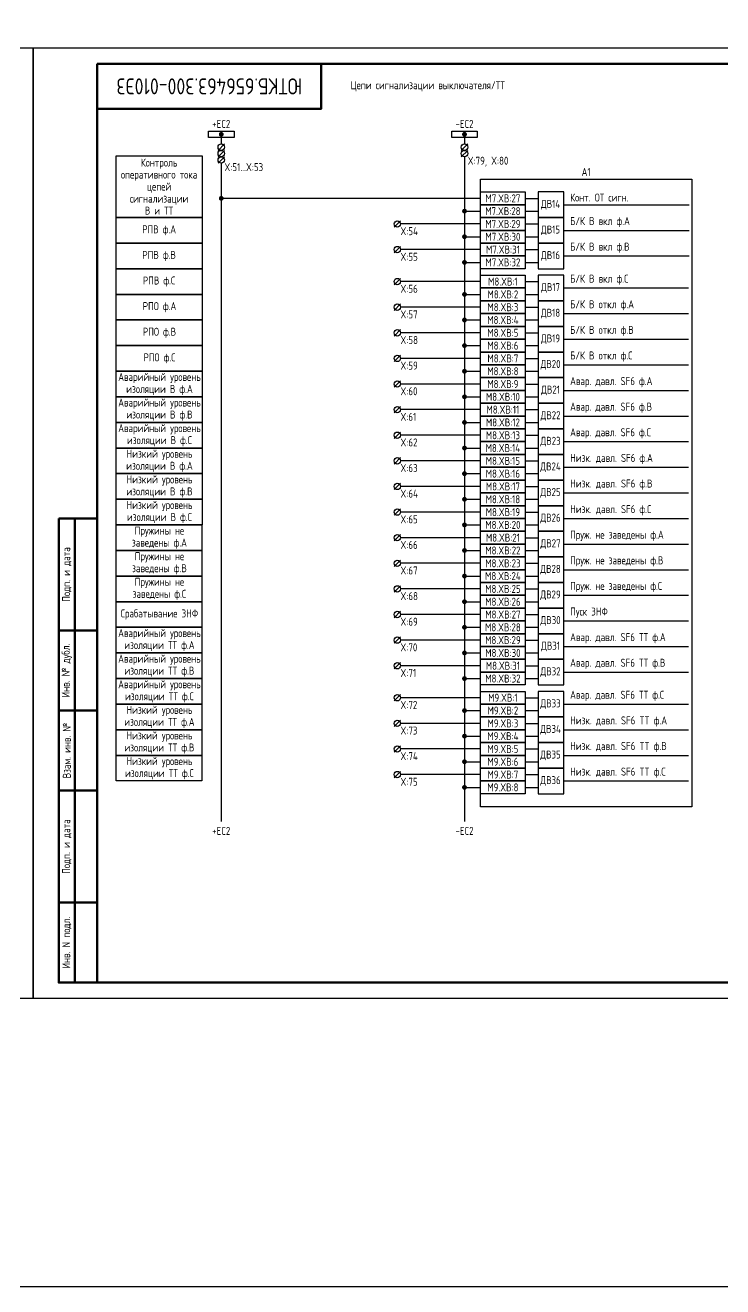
# Model space of a CAD drawing. Header units: millimetres. Extents: x -774 to 4101, y -90 to 618.
# Drawn here: x 837.5 to 1055.4, y -90 to 304.1 of the extents above; entities that cross this region are included whole.
import ezdxf

# ---------------------------------------------------------------- set-up
doc = ezdxf.new("R2010")
doc.units = ezdxf.units.MM
doc.styles.add('Gost_type_A', font='GOST_A.TTF')

# ---------------------------------------------------------------- blocks, each defined once
blk = doc.blocks.new('Формат_А3')
blk.add_lwpolyline([(-420, 297), (0, 297), (0, 0), (-420, 0)], close=True)
at = {"lineweight": 50}
blk.add_lwpolyline([(-400, 292), (-5, 292), (-5, 5), (-400, 5)], close=True, dxfattribs=at)
blk = doc.blocks.new('Штамп угловой верхний')
at = {"lineweight": 50}
blk.add_lwpolyline([(0, 0), (70, 0), (70, -14), (0, -14)], close=True, dxfattribs=at)
blk = doc.blocks.new('Штамп левый нижний')
at = {"lineweight": 50}
for points in [[(-12, 145), (-7, 145), (-7, 110), (-12, 110)], [(-7, 145), (0, 145), (0, 110), (-7, 110)], [(-12, 110), (-7, 110), (-7, 85), (-12, 85)], [(-7, 110), (0, 110), (0, 85), (-7, 85)], [(-12, 85), (-7, 85), (-7, 60), (-12, 60)], [(-7, 85), (0, 85), (0, 60), (-7, 60)], [(-12, 60), (-7, 60), (-7, 25), (-12, 25)], [(-7, 60), (0, 60), (0, 25), (-7, 25)], [(-12, 25), (-7, 25), (-7, 0), (-12, 0)], [(-7, 25), (0, 25), (0, 0), (-7, 0)]]:
    blk.add_lwpolyline(points, close=True, dxfattribs=at)
at = {"char_height": 2.5, "attachment_point": 5, "rotation": 90, "style": 'Gost_type_A'}
for s, insert, width in [('Подп. и дата', (-9.5, 127.5), 35), ('Инв. № дубл.', (-9.5, 97.5), 25), ('Взам. инв. №', (-9.5, 72.5), 25), ('Подп. и дата', (-9.5, 42.5), 35), ('Инв. N подл.', (-9.5, 12.5), 25)]:
    blk.add_mtext(s, dxfattribs=dict(at, insert=insert, width=width))
blk = doc.blocks.new('POINT')
at = {"const_width": 0.75}
blk.add_lwpolyline([(-0.375, 0, 1), (0.375, 0, 1)], format="xyb", close=True, dxfattribs=at)
blk = doc.blocks.new('Шинка')
blk.add_lwpolyline([(-4, 1), (4, 1), (4, -1), (-4, -1)], close=True)
blk.add_blockref('POINT', (0, 0))

msp = doc.modelspace()

# ---------------------------------------------------------------- linework, layer by layer
for p, q in [((898.75, 270), (898.75, 267)), ((974.75, 270), (974.75, 267)), ((899.75, 267), (897.75, 265)), ((899.75, 265), (897.75, 263)), ((975.75, 267), (973.75, 265)), ((975.75, 265), (973.75, 263)), ((899.75, 263), (897.75, 261)), ((898.75, 261), (898.75, 55.33)), ((974.75, 263), (974.75, 55.33)), ((979.75, 250), (898.75, 250)), ((993.75, 250), (997.75, 250)), ((974.75, 246), (979.75, 246)), ((993.75, 246), (997.75, 246)), ((1005.99, 248), (1044.99, 248)), ((954.75, 243), (952.75, 241)), ((979.75, 242), (954.76, 242)), ((993.75, 242), (997.75, 242)), ((974.75, 238), (979.75, 238)), ((993.75, 238), (997.75, 238)), ((1005.99, 240), (1044.99, 240)), ((954.75, 235), (952.75, 233)), ((979.75, 234), (954.76, 234)), ((993.75, 234), (997.75, 234)), ((974.75, 230), (979.75, 230)), ((993.75, 230), (997.75, 230)), ((1005.99, 232), (1044.99, 232)), ((954.75, 225), (952.75, 223)), ((979.75, 224), (954.76, 224)), ((993.75, 224), (997.75, 224)), ((1005.75, 222), (1044.75, 222)), ((954.75, 217), (952.75, 215)), ((974.75, 220), (979.75, 220)), ((993.75, 220), (997.75, 220)), ((979.75, 216), (954.76, 216)), ((993.75, 216), (997.75, 216)), ((1005.75, 214), (1044.75, 214)), ((954.75, 209), (952.75, 207)), ((974.75, 212), (979.75, 212)), ((993.75, 212), (997.75, 212)), ((979.75, 208), (954.76, 208)), ((993.75, 208), (997.75, 208)), ((1005.75, 206), (1044.75, 206)), ((954.75, 201), (952.75, 199)), ((974.75, 204), (979.75, 204)), ((993.75, 204), (997.75, 204)), ((979.75, 200), (954.76, 200)), ((993.75, 200), (997.75, 200)), ((1005.75, 198), (1044.75, 198)), ((974.75, 196), (979.75, 196)), ((993.75, 196), (997.75, 196)), ((954.75, 193), (952.75, 191)), ((979.75, 192), (954.76, 192)), ((993.75, 192), (997.75, 192)), ((1005.75, 190), (1044.75, 190)), ((974.75, 188), (979.75, 188)), ((993.75, 188), (997.75, 188)), ((954.75, 185), (952.75, 183)), ((979.75, 184), (954.76, 184)), ((993.75, 184), (997.75, 184)), ((1005.75, 182), (1044.75, 182)), ((974.75, 180), (979.75, 180)), ((993.75, 180), (997.75, 180)), ((954.75, 177), (952.75, 175)), ((979.75, 176), (954.76, 176)), ((993.75, 176), (997.75, 176)), ((1005.75, 174), (1044.75, 174)), ((974.75, 172), (979.75, 172)), ((993.75, 172), (997.75, 172)), ((954.75, 169), (952.75, 167)), ((979.75, 168), (954.76, 168)), ((993.75, 168), (997.75, 168)), ((1005.75, 166), (1044.75, 166)), ((974.75, 164), (979.75, 164)), ((993.75, 164), (997.75, 164)), ((954.75, 161), (952.75, 159)), ((979.75, 160), (954.76, 160)), ((993.75, 160), (997.75, 160)), ((1005.75, 158), (1044.75, 158)), ((974.75, 156), (979.75, 156)), ((993.75, 156), (997.75, 156)), ((954.75, 153), (952.75, 151)), ((979.75, 152), (954.76, 152)), ((993.75, 152), (997.75, 152)), ((1005.75, 150), (1044.75, 150)), ((974.75, 148), (979.75, 148)), ((993.75, 148), (997.75, 148)), ((954.75, 145), (952.75, 143)), ((979.75, 144), (954.76, 144)), ((993.75, 144), (997.75, 144)), ((1005.75, 142), (1044.75, 142)), ((974.75, 140), (979.75, 140)), ((993.75, 140), (997.75, 140)), ((954.75, 137), (952.75, 135)), ((979.75, 136), (954.76, 136)), ((993.75, 136), (997.75, 136)), ((1005.75, 134), (1044.75, 134)), ((974.75, 132), (979.75, 132)), ((993.75, 132), (997.75, 132)), ((954.75, 129), (952.75, 127)), ((979.75, 128), (954.76, 128)), ((993.75, 128), (997.75, 128)), ((974.75, 124), (979.75, 124)), ((993.75, 124), (997.75, 124)), ((1005.75, 126), (1044.75, 126)), ((954.75, 121), (952.75, 119)), ((979.75, 120), (954.76, 120)), ((993.75, 120), (997.75, 120)), ((974.75, 116), (979.75, 116)), ((993.75, 116), (997.75, 116)), ((1005.75, 118), (1044.75, 118)), ((954.75, 113), (952.75, 111)), ((979.75, 112), (954.76, 112)), ((993.75, 112), (997.75, 112)), ((974.75, 108), (979.75, 108)), ((993.75, 108), (997.75, 108)), ((1005.75, 110), (1044.75, 110)), ((954.75, 105), (952.75, 103)), ((979.75, 104), (954.76, 104)), ((993.75, 104), (997.75, 104)), ((974.75, 100), (979.75, 100)), ((993.75, 100), (997.75, 100)), ((1005.75, 102), (1044.75, 102)), ((954.75, 95), (952.75, 93)), ((979.75, 94), (954.76, 94)), ((993.75, 94), (997.75, 94)), ((1005.75, 92), (1044.75, 92)), ((954.75, 87), (952.75, 85)), ((974.75, 90), (979.75, 90)), ((993.75, 90), (997.75, 90)), ((979.75, 86), (954.76, 86)), ((993.75, 86), (997.75, 86)), ((1005.75, 84), (1044.75, 84)), ((954.75, 79), (952.75, 77)), ((974.75, 82), (979.75, 82)), ((993.75, 82), (997.75, 82)), ((979.75, 78), (954.76, 78)), ((993.75, 78), (997.75, 78)), ((1005.75, 76), (1044.75, 76)), ((954.75, 71), (952.75, 69)), ((974.75, 74), (979.75, 74)), ((993.75, 74), (997.75, 74)), ((979.75, 70), (954.76, 70)), ((993.75, 70), (997.75, 70)), ((1005.75, 68), (1044.75, 68)), ((974.75, 66), (979.75, 66)), ((993.75, 66), (997.75, 66))]:
    msp.add_line(p, q)
at = {"color": 3}
msp.add_lwpolyline([(-774, 618), (4101, 618), (4101, -90), (-774, -90)], close=True, dxfattribs=at)
for points in [[(892.75, 244), (865.89, 244), (865.89, 263.31), (892.75, 263.31)], [(979.75, 256), (1045.75, 256), (1045.75, 59.94), (979.75, 59.94)], [(979.75, 252), (993.75, 252), (993.75, 248), (979.75, 248)], [(979.75, 248), (993.75, 248), (993.75, 244), (979.75, 244)], [(892.75, 236), (865.89, 236), (865.89, 244), (892.75, 244)], [(979.75, 244), (993.75, 244), (993.75, 240), (979.75, 240)], [(979.75, 240), (993.75, 240), (993.75, 236), (979.75, 236)], [(892.75, 228), (865.89, 228), (865.89, 236), (892.75, 236)], [(979.75, 236), (993.75, 236), (993.75, 232), (979.75, 232)], [(979.75, 232), (993.75, 232), (993.75, 228), (979.75, 228)], [(892.75, 220), (865.89, 220), (865.89, 228), (892.75, 228)], [(979.75, 226), (993.75, 226), (993.75, 222), (979.75, 222)], [(979.75, 222), (993.75, 222), (993.75, 218), (979.75, 218)], [(892.75, 212), (865.89, 212), (865.89, 220), (892.75, 220)], [(979.75, 218), (993.75, 218), (993.75, 214), (979.75, 214)], [(979.75, 214), (993.75, 214), (993.75, 210), (979.75, 210)], [(892.75, 204), (865.89, 204), (865.89, 212), (892.75, 212)], [(979.75, 210), (993.75, 210), (993.75, 206), (979.75, 206)], [(979.75, 206), (993.75, 206), (993.75, 202), (979.75, 202)], [(892.75, 196), (865.89, 196), (865.89, 204), (892.75, 204)], [(979.75, 202), (993.75, 202), (993.75, 198), (979.75, 198)], [(979.75, 198), (993.75, 198), (993.75, 194), (979.75, 194)], [(892.75, 188), (865.89, 188), (865.89, 196), (892.75, 196)], [(979.75, 194), (993.75, 194), (993.75, 190), (979.75, 190)], [(979.75, 190), (993.75, 190), (993.75, 186), (979.75, 186)], [(892.75, 180), (865.89, 180), (865.89, 188), (892.75, 188)], [(979.75, 186), (993.75, 186), (993.75, 182), (979.75, 182)], [(979.75, 182), (993.75, 182), (993.75, 178), (979.75, 178)], [(892.75, 172), (865.89, 172), (865.89, 180), (892.75, 180)], [(979.75, 178), (993.75, 178), (993.75, 174), (979.75, 174)], [(979.75, 174), (993.75, 174), (993.75, 170), (979.75, 170)], [(892.75, 164), (865.89, 164), (865.89, 172), (892.75, 172)], [(979.75, 170), (993.75, 170), (993.75, 166), (979.75, 166)], [(979.75, 166), (993.75, 166), (993.75, 162), (979.75, 162)], [(892.75, 156), (865.89, 156), (865.89, 164), (892.75, 164)], [(979.75, 162), (993.75, 162), (993.75, 158), (979.75, 158)], [(979.75, 158), (993.75, 158), (993.75, 154), (979.75, 154)], [(892.75, 148), (865.89, 148), (865.89, 156), (892.75, 156)], [(979.75, 154), (993.75, 154), (993.75, 150), (979.75, 150)], [(979.75, 150), (993.75, 150), (993.75, 146), (979.75, 146)], [(892.73, 140), (865.88, 140), (865.88, 148), (892.73, 148)], [(979.75, 146), (993.75, 146), (993.75, 142), (979.75, 142)], [(979.75, 142), (993.75, 142), (993.75, 138), (979.75, 138)], [(892.73, 132), (865.88, 132), (865.88, 140), (892.73, 140)], [(979.75, 138), (993.75, 138), (993.75, 134), (979.75, 134)], [(979.75, 134), (993.75, 134), (993.75, 130), (979.75, 130)], [(892.73, 124), (865.88, 124), (865.88, 132), (892.73, 132)], [(979.75, 130), (993.75, 130), (993.75, 126), (979.75, 126)], [(892.73, 116), (865.88, 116), (865.88, 124), (892.73, 124)], [(979.75, 126), (993.75, 126), (993.75, 122), (979.75, 122)], [(979.75, 122), (993.75, 122), (993.75, 118), (979.75, 118)], [(892.73, 108), (865.88, 108), (865.88, 116), (892.73, 116)], [(979.75, 118), (993.75, 118), (993.75, 114), (979.75, 114)], [(979.75, 114), (993.75, 114), (993.75, 110), (979.75, 110)], [(892.73, 100), (865.88, 100), (865.88, 108), (892.73, 108)], [(979.75, 110), (993.75, 110), (993.75, 106), (979.75, 106)], [(979.75, 106), (993.75, 106), (993.75, 102), (979.75, 102)], [(892.73, 92), (865.88, 92), (865.88, 100), (892.73, 100)], [(979.75, 102), (993.75, 102), (993.75, 98), (979.75, 98)], [(979.75, 96), (993.75, 96), (993.75, 92), (979.75, 92)], [(892.73, 84), (865.88, 84), (865.88, 92), (892.73, 92)], [(979.75, 92), (993.75, 92), (993.75, 88), (979.75, 88)], [(979.75, 88), (993.75, 88), (993.75, 84), (979.75, 84)], [(892.73, 76), (865.88, 76), (865.88, 84), (892.73, 84)], [(979.75, 84), (993.75, 84), (993.75, 80), (979.75, 80)], [(979.75, 80), (993.75, 80), (993.75, 76), (979.75, 76)], [(892.73, 68), (865.88, 68), (865.88, 76), (892.73, 76)], [(979.75, 76), (993.75, 76), (993.75, 72), (979.75, 72)], [(979.75, 72), (993.75, 72), (993.75, 68), (979.75, 68)], [(979.75, 68), (993.75, 68), (993.75, 64), (979.75, 64)]]:
    msp.add_lwpolyline(points, close=True)
at = {"ltscale": 4}
for points in [[(997.75, 244), (1005.75, 244), (1005.75, 252), (997.75, 252)], [(997.75, 236), (1005.75, 236), (1005.75, 244), (997.75, 244)], [(997.75, 228), (1005.75, 228), (1005.75, 236), (997.75, 236)], [(997.75, 218), (1005.75, 218), (1005.75, 226), (997.75, 226)], [(997.75, 210), (1005.75, 210), (1005.75, 218), (997.75, 218)], [(997.75, 202), (1005.75, 202), (1005.75, 210), (997.75, 210)], [(997.75, 194), (1005.75, 194), (1005.75, 202), (997.75, 202)], [(997.75, 186), (1005.75, 186), (1005.75, 194), (997.75, 194)], [(997.75, 178), (1005.75, 178), (1005.75, 186), (997.75, 186)], [(997.75, 170), (1005.75, 170), (1005.75, 178), (997.75, 178)], [(997.75, 162), (1005.75, 162), (1005.75, 170), (997.75, 170)], [(997.75, 154), (1005.75, 154), (1005.75, 162), (997.75, 162)], [(997.75, 146), (1005.75, 146), (1005.75, 154), (997.75, 154)], [(997.75, 138), (1005.75, 138), (1005.75, 146), (997.75, 146)], [(997.75, 130), (1005.75, 130), (1005.75, 138), (997.75, 138)], [(997.75, 122), (1005.75, 122), (1005.75, 130), (997.75, 130)], [(997.75, 114), (1005.75, 114), (1005.75, 122), (997.75, 122)], [(997.75, 106), (1005.75, 106), (1005.75, 114), (997.75, 114)], [(997.75, 98), (1005.75, 98), (1005.75, 106), (997.75, 106)], [(997.75, 88), (1005.75, 88), (1005.75, 96), (997.75, 96)], [(997.75, 80), (1005.75, 80), (1005.75, 88), (997.75, 88)], [(997.75, 72), (1005.75, 72), (1005.75, 80), (997.75, 80)], [(997.75, 64), (1005.75, 64), (1005.75, 72), (997.75, 72)]]:
    msp.add_lwpolyline(points, close=True, dxfattribs=at)
for centre in [(898.75, 266), (898.75, 264), (974.75, 266), (974.75, 264), (898.75, 262), (953.75, 242), (953.75, 234), (953.75, 224), (953.75, 216), (953.75, 208), (953.75, 200), (953.75, 192), (953.75, 184), (953.75, 176), (953.75, 168), (953.75, 160), (953.75, 152), (953.75, 144), (953.75, 136), (953.75, 128), (953.75, 120), (953.75, 112), (953.75, 104), (953.75, 94), (953.75, 86), (953.75, 78), (953.75, 70)]:
    msp.add_circle(centre, 1)

# ---------------------------------------------------------------- block references
for name, p in [('Формат_А3', (840, 0)), ('Формат_А3', (1260, 0)), ('Штамп угловой верхний', (860, 292)), ('Шинка', (898.75, 270)), ('Шинка', (974.75, 270)), ('POINT', (898.75, 250)), ('POINT', (974.75, 246)), ('POINT', (974.75, 238)), ('POINT', (974.75, 230)), ('POINT', (974.75, 220)), ('POINT', (974.75, 212)), ('POINT', (974.75, 204)), ('POINT', (974.75, 196)), ('POINT', (974.75, 188)), ('POINT', (974.75, 180)), ('POINT', (974.75, 172)), ('POINT', (974.75, 164)), ('POINT', (974.75, 156)), ('Штамп левый нижний', (860, 5)), ('POINT', (974.75, 148)), ('POINT', (974.75, 140)), ('POINT', (974.75, 132)), ('POINT', (974.75, 124)), ('POINT', (974.75, 116)), ('POINT', (974.75, 108)), ('POINT', (974.75, 100)), ('POINT', (974.75, 90)), ('POINT', (974.75, 82)), ('POINT', (974.75, 74)), ('POINT', (974.75, 66))]:
    msp.add_blockref(name, p)

# ---------------------------------------------------------------- texts
at = {"insert": (895, 285), "char_height": 5, "width": 70, "attachment_point": 5, "rotation": 180, "style": 'Gost_type_A'}
msp.add_mtext('ЮТКБ.656463.300-010Э3', dxfattribs=at)
at = {"char_height": 2.5, "line_spacing_factor": 0.9, "style": 'Gost_type_A'}
for s, insert, width, attachment_point in [('Цепи сигнализации выключателя/ТТ', (963.25, 285), 187, 5), ('Контроль оперативного тока цепей сигнализации \\PВ и ТТ', (879.32, 253.67), 26.8592, 5), ('X:51...X:53', (899.75, 261), 16, 1), ('X:79, X:80', (975.75, 263), 16, 1), ('A1', (1012.75, 257), 66, 8), ('РПВ ф.А', (879.33, 240), 26.8417, 5), ('X:54', (954.75, 241), 8, 1), ('РПВ ф.В', (879.32, 232), 26.8592, 5), ('X:55', (954.75, 233), 8, 1), ('РПВ ф.С', (879.32, 224), 26.8592, 5), ('X:56', (954.75, 223), 8, 1), ('РПО ф.А', (879.46, 216), 27.0898, 5), ('X:57', (954.75, 215), 8, 1), ('РПО ф.В', (879.45, 208), 27.1073, 5), ('X:58', (954.75, 207), 8, 1), ('РПО ф.С', (879.46, 200), 27.0898, 5), ('X:59', (954.75, 199), 8, 1), ('Аварийный уровень изоляции В ф.А', (879.45, 192), 27.1073, 5), ('X:60', (954.75, 191), 8, 1), ('Аварийный уровень изоляции В ф.B', (879.45, 184), 27.1073, 5), ('X:61', (954.75, 183), 8, 1), ('Аварийный уровень изоляции В ф.С', (879.45, 176), 27.1073, 5), ('X:62', (954.75, 175), 8, 1), ('Низкий уровень изоляции В ф.А', (879.45, 168), 27.1073, 5), ('X:63', (954.75, 167), 8, 1), ('Низкий уровень изоляции В ф.B', (879.45, 160), 27.1073, 5), ('X:64', (954.75, 159), 8, 1), ('Низкий уровень изоляции В ф.С', (879.45, 152), 27.1073, 5), ('X:65', (954.75, 151), 8, 1), ('Пружины не \\Pзаведены ф.А', (879.43, 144), 27.1073, 5), ('X:66', (954.75, 143), 8, 1), ('Пружины не \\Pзаведены ф.В', (879.43, 136), 27.1073, 5), ('X:67', (954.75, 135), 8, 1), ('Пружины не \\Pзаведены ф.С', (879.43, 128), 27.1073, 5), ('X:68', (954.75, 127), 8, 1), ('Срабатывание ЗНФ ', (879.43, 120), 27.1073, 5), ('X:69', (954.75, 119), 8, 1), ('Аварийный уровень изоляции ТТ ф.А', (879.43, 112), 27.1073, 5), ('X:70', (954.75, 111), 8, 1), ('Аварийный уровень изоляции ТТ ф.B', (879.43, 104), 27.1073, 5), ('X:71', (954.75, 103), 8, 1), ('Аварийный уровень изоляции ТТ ф.С', (879.43, 96), 27.1073, 5), ('Низкий уровень изоляции ТТ ф.А', (879.43, 88), 27.1073, 5), ('X:72', (954.75, 93), 8, 1), ('Низкий уровень изоляции ТТ ф.B', (879.43, 80), 27.1073, 5), ('X:73', (954.75, 85), 8, 1), ('Низкий уровень изоляции ТТ ф.С', (879.43, 72), 27.1073, 5), ('X:74', (954.75, 77), 8, 1), ('X:75', (954.75, 69), 8, 1)]:
    msp.add_mtext(s, dxfattribs=dict(at, insert=insert, width=width, attachment_point=attachment_point))
at = {"char_height": 2.5, "style": 'Gost_type_A'}
for s, insert, width, attachment_point in [('+EC2', (898.75, 272), 10, 8), ('-EC2', (974.75, 272), 10, 8), ('M7.XВ:27', (986.75, 250), 14, 5), ('ДВ14', (1001.63, 248), 8.227, 5), ('Конт. ОТ сигн.', (1007.75, 249), 44.8565, 7), ('M7.XВ:28', (986.75, 246), 14, 5), ('M7.XВ:29', (986.75, 242), 14, 5), ('ДВ15', (1001.63, 240), 7.7588, 5), ('Б/К В вкл ф.А', (1007.75, 241), 27.8465, 7), ('M7.XВ:30', (986.75, 238), 14, 5), ('M7.XВ:31', (986.75, 234), 14, 5), ('ДВ16', (1001.63, 232), 7.7588, 5), ('Б/К В вкл ф.В', (1007.75, 233), 27.8465, 7), ('M7.XВ:32', (986.75, 230), 14, 5), ('M8.XВ:1', (986.75, 224), 14, 5), ('Б/К В вкл ф.С', (1007.75, 223), 27.8465, 7), ('M8.XВ:2', (986.75, 220), 14, 5), ('ДВ17', (1001.63, 222), 7.7588, 5), ('M8.XВ:3', (986.75, 216), 14, 5), ('Б/К В откл ф.А', (1007.75, 215), 44.8565, 7), ('M8.XВ:4', (986.75, 212), 14, 5), ('ДВ18', (1001.63, 214), 7.7588, 5), ('M8.XВ:5', (986.75, 208), 14, 5), ('Б/К В откл ф.В', (1007.75, 207), 27.8465, 7), ('M8.XВ:6', (986.75, 204), 14, 5), ('ДВ19', (1001.63, 206), 7.7588, 5), ('M8.XВ:7', (986.75, 200), 14, 5), ('Б/К В откл ф.С', (1007.75, 199), 27.8465, 7), ('M8.XВ:8', (986.75, 196), 14, 5), ('ДВ20', (1001.63, 198), 7.7588, 5), ('M8.XВ:9', (986.75, 192), 14, 5), ('Авар. давл. SF6 ф.А', (1007.75, 191), 27.8465, 7), ('M8.XВ:10', (986.75, 188), 14, 5), ('ДВ21', (1001.63, 190), 7.7588, 5), ('M8.XВ:11', (986.75, 184), 14, 5), ('Авар. давл. SF6 ф.В', (1007.75, 183), 27.8465, 7), ('ДВ22', (1001.63, 182), 7.7588, 5), ('M8.XВ:12', (986.75, 180), 14, 5), ('Авар. давл. SF6 ф.С', (1007.75, 175), 27.8465, 7), ('M8.XВ:13', (986.75, 176), 14, 5), ('ДВ23', (1001.63, 174), 7.7588, 5), ('M8.XВ:14', (986.75, 172), 14, 5), ('Низк. давл. SF6 ф.А', (1007.75, 167), 27.8465, 7), ('M8.XВ:15', (986.75, 168), 14, 5), ('ДВ24', (1001.63, 166), 7.7588, 5), ('M8.XВ:16', (986.75, 164), 14, 5), ('Низк. давл. SF6 ф.В', (1007.75, 159), 27.8465, 7), ('M8.XВ:17', (986.75, 160), 14, 5), ('ДВ25', (1001.63, 158), 7.7588, 5), ('M8.XВ:18', (986.75, 156), 14, 5), ('Низк. давл. SF6 ф.С', (1007.75, 151), 27.8465, 7), ('M8.XВ:19', (986.75, 152), 14, 5), ('ДВ26', (1001.63, 150), 7.7588, 5), ('M8.XВ:20', (986.75, 148), 14, 5), ('Пруж. не заведены ф.А', (1007.75, 143), 35.4932, 7), ('M8.XВ:21', (986.75, 144), 14, 5), ('ДВ27', (1001.63, 142), 7.7588, 5), ('M8.XВ:22', (986.75, 140), 14, 5), ('Пруж. не заведены ф.В', (1007.75, 135), 37.0004, 7), ('M8.XВ:23', (986.75, 136), 14, 5), ('ДВ28', (1001.63, 134), 7.7588, 5), ('M8.XВ:24', (986.75, 132), 14, 5), ('Пруж. не заведены ф.С', (1007.75, 127), 27.8465, 7), ('M8.XВ:25', (986.75, 128), 14, 5), ('ДВ29', (1001.63, 126), 7.7588, 5), ('M8.XВ:26', (986.75, 124), 14, 5), ('Пуск ЗНФ', (1007.75, 119), 27.8465, 7), ('M8.XВ:27', (986.75, 120), 14, 5), ('ДВ30', (1001.63, 118), 7.7588, 5), ('M8.XВ:28', (986.75, 116), 14, 5), ('M8.XВ:29', (986.75, 112), 14, 5), ('ДВ31', (1001.63, 110), 7.7588, 5), ('Авар. давл. SF6 ТТ ф.А', (1007.75, 111), 34.0004, 7), ('M8.XВ:30', (986.75, 108), 14, 5), ('M8.XВ:31', (986.75, 104), 14, 5), ('ДВ32', (1001.63, 102), 7.7588, 5), ('{\\C256;Авар. давл. SF6 ТТ ф.В}', (1007.75, 103), 33.0004, 7), ('M8.XВ:32', (986.75, 100), 14, 5), ('M9.XВ:1', (986.75, 94), 14, 5), ('Авар. давл. SF6 ТТ ф.С', (1007.75, 93), 30.8621, 7), ('M9.XВ:2', (986.75, 90), 14, 5), ('ДВ33', (1001.63, 92), 7.7588, 5), ('M9.XВ:3', (986.75, 86), 14, 5), ('Низк. давл. SF6 TT ф.А', (1007.75, 85), 44.8565, 7), ('M9.XВ:4', (986.75, 82), 14, 5), ('ДВ34', (1001.63, 84), 7.7588, 5), ('M9.XВ:5', (986.75, 78), 14, 5), ('Низк. давл. SF6 TT ф.В', (1007.75, 77), 32.0004, 7), ('M9.XВ:6', (986.75, 74), 14, 5), ('ДВ35', (1001.63, 76), 7.7588, 5), ('M9.XВ:7', (986.75, 70), 14, 5), ('Низк. давл. SF6 TT ф.С', (1007.75, 69), 32.0004, 7), ('M9.XВ:8', (986.75, 66), 14, 5), ('ДВ36', (1001.63, 68), 7.7588, 5), ('+EC2', (898.75, 51.16), 10, 8), ('-EC2', (974.75, 51.16), 10, 8)]:
    msp.add_mtext(s, dxfattribs=dict(at, insert=insert, width=width, attachment_point=attachment_point))

doc.saveas('drawing.dxf')
